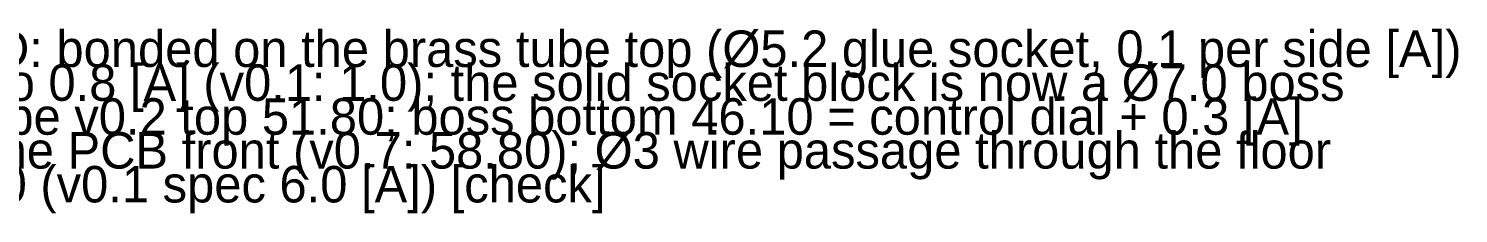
# Model space of a CAD drawing. Header units: millimetres. Extents: x -15 to 95, y 24 to 116.
# Drawn here: x 39.8 to 94.6, y 105.8 to 112.9 of the extents above; entities that cross this region are included whole.
import ezdxf

# ---------------------------------------------------------------- set-up
doc = ezdxf.new("R2010")
doc.units = ezdxf.units.MM
doc.layers.add('TEXT', color=7, linetype='CONTINUOUS')

msp = doc.modelspace()

# ---------------------------------------------------------------- texts
at = {"layer": 'TEXT'}
for s, p in [('Printed PETG [A], FIXED: bonded on the brass tube top (Ø5.2 glue socket, 0.1 per side [A])', (18.96, 111.41659)), ('Walls and floor thinned to 0.8 [A] (v0.1: 1.0); the solid socket block is now a Ø7.0 boss', (18.96, 110.11659)), ('Cup floor underside = tube v0.2 top 51.80; boss bottom 46.10 = control dial + 0.3 [A]', (18.96, 108.81659)), ('Glass top 56.80 above the PCB front (v0.7: 58.80); Ø3 wire passage through the floor', (18.96, 107.51659)), ('Socket engagement 5.70 (v0.1 spec 6.0 [A]) [check]', (18.96, 106.21659))]:
    msp.add_text(s, height=1.4, dxfattribs=at).set_placement(p)

doc.saveas('drawing.dxf')
